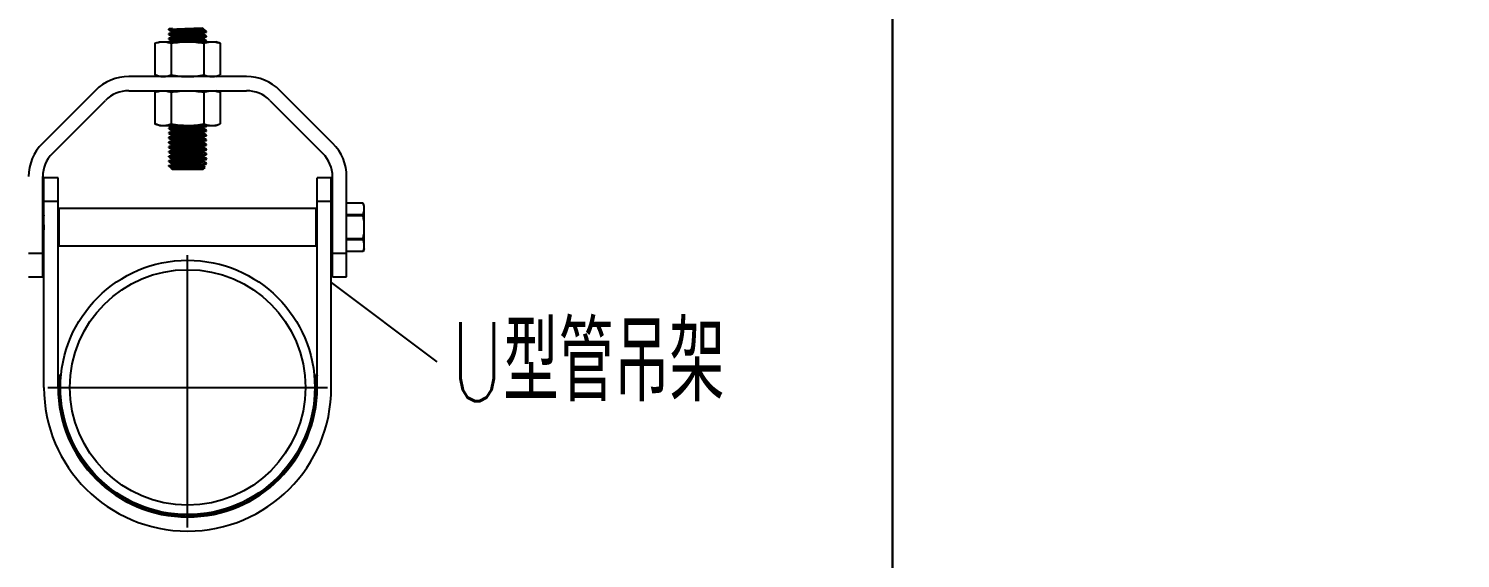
# Model space of a CAD drawing. Extents: x 27938 to 1507990, y 110129 to 923079.
# Drawn here: x 454605 to 461842, y 376141 to 378819 of the extents above; entities that cross this region are included whole.
import ezdxf

# ---------------------------------------------------------------- set-up
doc = ezdxf.new("R2010")
doc.units = 0
doc.header["$LTSCALE"] = 1000
doc.header["$MEASUREMENT"] = 0
doc.linetypes.add('CENTER', pattern=[50.8, 31.75, -6.35, 6.35, -6.35])
doc.layers.add('W_DIM', color=4, linetype='Continuous')
doc.styles.get("Standard").update_dxf_attribs({"font": 'gbenor.shx', "bigfont": 'gbcbig.shx'})
doc.styles.add('wwp100', font='txt.shx', dxfattribs={"width": 0.7, "height": 400, "bigfont": 'hztxt.shx'})
doc.dimstyles.get("Standard").update_dxf_attribs({"dimtxt": 0.18, "dimasz": 0.18, "dimexe": 0.18, "dimexo": 0.0625, "dimgap": 0.09, "dimtad": 0, "dimtih": 1, "dimtoh": 1, "dimdec": 4, "dimzin": 0, "dimdsep": 46, "dimtxsty": 'Standard', "dimcen": 0.09, "dimadec": 0, "dimazin": 0, "dimtfac": 1, "dimtdec": 4, "dimtofl": 0, "dimtmove": 0, "dimatfit": 3, "dimfxl": 1, "dimtolj": 1, "dimtzin": 0, "dimarcsym": 0})

msp = doc.modelspace()

# ---------------------------------------------------------------- hatches: boundary and pattern name
h = msp.add_hatch()
h.set_pattern_fill('ANSI37', color=256, scale=2.904, style=0)
h.set_pattern_definition([(45, (595008.262, 642325.264), (-6.51966594, 6.51966594), []), (135, (595008.262, 642325.264), (-6.51966594, -6.51966594), [])])
h.paths.add_polyline_path([(456063.5, 377064.7), (456048.8, 377064.7, -0.023186), (456051.6, 377005.2, -1), (454765.7, 377005.2, -0.023186), (454768.4, 377064.7), (454753.8, 377064.7), (454753.8, 377005.2, 1), (456063.5, 377005.2)])

# ---------------------------------------------------------------- linework, layer by layer
at = {"linetype": 'Continuous'}
for p, q in [((455313.6, 378817.1), (455313.4, 378816.8)), ((455313.4, 378813.8), (455313.4, 378816.8)), ((455313.4, 378813.8), (455313.4, 378816.8)), ((455313.6, 378793.2), (455313.4, 378793)), ((455313.4, 378790), (455313.4, 378793)), ((455313.4, 378790), (455313.4, 378793)), ((455313.6, 378813.6), (455326.5, 378806.1)), ((455326.2, 378806.4), (455326.2, 378800.4)), ((455326.9, 378800.9), (455326.5, 378800.7)), ((455503.6, 378805.1), (455490.7, 378812.6)), ((455491, 378812.3), (455491, 378818.3)), ((455491, 378788.5), (455491, 378794.5)), ((455503.6, 378801.7), (455503.9, 378801.9)), ((455503.9, 378801.9), (455503.9, 378804.9)), ((455503.9, 378801.9), (455503.9, 378804.9)), ((455243.6, 378745), (455265.7, 378753)), ((455243.6, 378745), (455243.6, 378584.9)), ((455265.7, 378753), (455551.5, 378753)), ((455313.6, 378769.4), (455313.4, 378769.2)), ((455313.4, 378766.2), (455313.4, 378769.2)), ((455313.4, 378766.2), (455313.4, 378769.2)), ((455313.6, 378789.7), (455326.5, 378782.3)), ((455313.6, 378765.9), (455326.5, 378758.5)), ((455326.1, 378745), (455326.1, 378584.9)), ((455326.2, 378782.6), (455326.2, 378776.6)), ((455326.2, 378758.8), (455326.2, 378752.8)), ((455503.6, 378781.3), (455490.7, 378788.8)), ((455503.6, 378757.5), (455490.7, 378765)), ((455491, 378764.7), (455491, 378770.7)), ((455491.1, 378745), (455491.1, 378584.9)), ((455503.6, 378777.8), (455503.9, 378778.1)), ((455503.6, 378754), (455503.9, 378754.3)), ((455503.9, 378778.1), (455503.9, 378781.1)), ((455503.9, 378778.1), (455503.9, 378781.1)), ((455503.9, 378754.3), (455503.9, 378757.3)), ((455503.9, 378754.3), (455503.9, 378757.3)), ((455573.6, 378745), (455551.5, 378753)), ((455573.6, 378745), (455573.6, 378584.9)), ((455706.3, 378576.8), (455110.9, 378576.8)), ((455265.7, 378576.8), (455243.6, 378584.9)), ((455551.5, 378576.8), (455573.6, 378584.9)), ((454942.6, 378507.1), (454674.7, 378239.2)), ((455110.9, 378505.4), (455706.3, 378505.4)), ((455243.6, 378497.3), (455265.7, 378505.4)), ((455573.6, 378497.3), (455551.5, 378505.4)), ((456142.5, 378239.2), (455874.6, 378507.1)), ((454725.2, 378188.7), (454993.1, 378456.6)), ((455243.6, 378497.3), (455243.6, 378337.2)), ((455326.1, 378497.3), (455326.1, 378337.2)), ((455491.1, 378497.3), (455491.1, 378337.2)), ((455573.6, 378497.3), (455573.6, 378337.2)), ((455824.1, 378456.6), (456092, 378188.7)), ((455265.7, 378329.2), (455243.6, 378337.2)), ((455265.7, 378329.2), (455551.5, 378329.2)), ((455313.6, 378317), (455313.4, 378316.7)), ((455313.4, 378313.8), (455313.4, 378316.7)), ((455313.4, 378313.8), (455313.4, 378316.7)), ((455313.6, 378293.2), (455313.4, 378292.9)), ((455313.4, 378289.9), (455313.4, 378292.9)), ((455313.4, 378289.9), (455313.4, 378292.9)), ((455313.6, 378313.5), (455326.5, 378306)), ((455313.6, 378289.7), (455326.5, 378282.2)), ((455326.2, 378330.1), (455326.2, 378324.2)), ((455326.2, 378306.3), (455326.2, 378300.4)), ((455489.5, 378287.7), (455488.9, 378287.6)), ((455503.6, 378305.1), (455490.7, 378312.6)), ((455503.6, 378281.3), (455490.7, 378288.8)), ((455491, 378312.3), (455491, 378318.2)), ((455491, 378288.4), (455491, 378294.4)), ((455503.6, 378325.4), (455503.9, 378325.7)), ((455503.6, 378301.6), (455503.9, 378301.8)), ((455503.9, 378325.7), (455503.9, 378328.6)), ((455503.9, 378325.7), (455503.9, 378328.6)), ((455503.9, 378301.8), (455503.9, 378304.8)), ((455503.9, 378301.8), (455503.9, 378304.8)), ((455551.5, 378329.2), (455573.6, 378337.2)), ((455313.6, 378269.4), (455313.4, 378269.1)), ((455313.4, 378266.1), (455313.4, 378269.1)), ((455313.4, 378266.1), (455313.4, 378269.1)), ((455313.6, 378245.5), (455313.4, 378245.3)), ((455313.4, 378242.3), (455313.4, 378245.3)), ((455313.4, 378242.3), (455313.4, 378245.3)), ((455313.6, 378221.7), (455313.4, 378221.5)), ((455313.4, 378218.5), (455313.4, 378221.5)), ((455313.4, 378218.5), (455313.4, 378221.5)), ((455313.6, 378265.9), (455326.5, 378258.4)), ((455313.6, 378242.1), (455326.5, 378234.6)), ((455313.6, 378218.2), (455326.5, 378210.8)), ((455326.2, 378282.5), (455326.2, 378276.5)), ((455326.2, 378258.7), (455326.2, 378252.7)), ((455326.2, 378234.9), (455326.2, 378228.9)), ((455326.2, 378211.1), (455326.2, 378205.1)), ((455489.8, 378264), (455489, 378263.8)), ((455503.6, 378257.5), (455490.7, 378264.9)), ((455503.6, 378233.6), (455490.7, 378241.1)), ((455503.6, 378209.8), (455490.7, 378217.3)), ((455491, 378264.6), (455491, 378270.6)), ((455491, 378240.8), (455491, 378246.8)), ((455491, 378217), (455491, 378223)), ((455503.6, 378277.8), (455503.9, 378278)), ((455503.6, 378254), (455503.9, 378254.2)), ((455503.6, 378230.1), (455503.9, 378230.4)), ((455503.9, 378278), (455503.9, 378281)), ((455503.9, 378278), (455503.9, 378281)), ((455503.9, 378254.2), (455503.9, 378257.2)), ((455503.9, 378254.2), (455503.9, 378257.2)), ((455503.9, 378230.4), (455503.9, 378233.4)), ((455503.9, 378230.4), (455503.9, 378233.4)), ((455313.6, 378197.9), (455313.4, 378197.7)), ((455313.4, 378194.7), (455313.4, 378197.7)), ((455313.4, 378194.7), (455313.4, 378197.7)), ((455313.6, 378174.1), (455313.4, 378173.8)), ((455313.4, 378170.9), (455313.4, 378173.8)), ((455313.4, 378170.9), (455313.4, 378173.8)), ((455313.6, 378150.3), (455313.4, 378150)), ((455313.4, 378147.1), (455313.4, 378150)), ((455313.4, 378147.1), (455313.4, 378150)), ((455313.6, 378194.4), (455326.5, 378186.9)), ((455313.6, 378170.6), (455326.5, 378163.1)), ((455313.6, 378146.8), (455326.5, 378139.3)), ((455326.2, 378187.2), (455326.2, 378181.3)), ((455326.2, 378163.4), (455326.2, 378157.5)), ((455326.2, 378139.6), (455326.2, 378133.7)), ((455503.6, 378186), (455490.7, 378193.5)), ((455503.6, 378162.2), (455490.7, 378169.7)), ((455503.6, 378138.4), (455490.7, 378145.9)), ((455491, 378193.2), (455491, 378199.2)), ((455491, 378169.4), (455491, 378175.3)), ((455491, 378145.6), (455491, 378151.5)), ((455503.6, 378206.3), (455503.9, 378206.6)), ((455503.6, 378182.5), (455503.9, 378182.8)), ((455503.6, 378158.7), (455503.9, 378159)), ((455503.9, 378206.6), (455503.9, 378209.6)), ((455503.9, 378206.6), (455503.9, 378209.6)), ((455503.9, 378182.8), (455503.9, 378185.8)), ((455503.9, 378182.8), (455503.9, 378185.8)), ((455503.9, 378159), (455503.9, 378161.9)), ((455503.9, 378159), (455503.9, 378161.9)), ((454676.4, 377564.8), (454676.4, 378070.8)), ((455313.4, 378126.3), (455313.6, 378126.5)), ((455313.4, 378126.2), (455313.4, 378126.3)), ((455313.4, 378124.1), (455313.4, 378126.2)), ((455313.4, 378124.1), (455316, 378124.1)), ((455315.5, 378122), (455316.3, 378121.4)), ((455316.3, 378121.4), (455326.5, 378115.5)), ((455326.2, 378115.8), (455326.2, 378111.3)), ((455331.8, 378111.3), (455326.2, 378111.3)), ((455331.2, 378106.3), (455326.2, 378111.3)), ((455486, 378106.3), (455331.2, 378106.3)), ((455486, 378106.3), (455497.6, 378117.9)), ((455490.7, 378127.4), (455491.8, 378128)), ((455497.6, 378118.1), (455490.7, 378122.1)), ((455491, 378121.8), (455491, 378127.7)), ((455503.6, 378134.9), (455503.9, 378135.2)), ((455503.7, 378137.9), (455503.8, 378138)), ((455503.9, 378135.2), (455503.9, 378138.1)), ((455503.9, 378135.2), (455503.9, 378138.1)), ((456140.8, 377564.8), (456140.8, 378070.8)), ((456212.3, 377564.8), (456212.3, 378070.8)), ((454753.8, 378064.8), (454682.3, 378064.8)), ((454682.3, 377005.2), (454682.3, 378064.8)), ((454753.8, 377005.2), (454753.8, 378064.8)), ((456134.9, 378064.8), (456063.5, 378064.8)), ((456063.5, 377005.2), (456063.5, 378064.8)), ((456134.9, 377005.2), (456134.9, 378064.8)), ((454753.8, 377945.8), (454682.3, 377945.8)), ((456134.9, 377945.8), (456063.5, 377945.8)), ((456295.9, 377937.6), (456212.3, 377937.6)), ((456296.2, 377936.8), (456212.3, 377936.8)), ((456295.9, 377937.6), (456296.2, 377936.8)), ((456301.6, 377922), (456296.2, 377936.8)), ((456301.6, 377707.7), (456301.6, 377922)), ((454676.7, 377874.7), (454676.4, 377875.2)), ((454681.5, 377874.9), (454676.4, 377874.9)), ((454682.3, 377876.6), (454681.4, 377874.9)), ((454753.8, 377886.3), (454759.7, 377886.3)), ((454753.8, 377886.3), (454759.7, 377886.3)), ((456057.5, 377909.5), (454759.7, 377909.5)), ((454759.7, 377720.2), (454759.7, 377909.5)), ((456057.5, 377720.2), (456057.5, 377909.5)), ((456057.5, 377886.3), (456063.5, 377886.3)), ((456057.5, 377886.3), (456063.5, 377886.3)), ((456134.9, 377886.3), (456140.8, 377886.3)), ((456134.9, 377886.3), (456140.8, 377886.3)), ((456296.2, 377878.4), (456212.3, 377878.4)), ((456296.2, 377873.2), (456212.3, 377873.2)), ((454676.4, 377745.4), (454677.4, 377743.6)), ((454677.4, 377743.6), (454677.7, 377743.4)), ((454677.7, 377743.4), (454680.3, 377743.4)), ((454677.7, 377743.4), (454680.3, 377743.4)), ((454680.5, 377743.6), (454680.3, 377743.4)), ((454680.5, 377743.6), (454682.3, 377746.7)), ((454753.8, 377748.5), (454754.6, 377748.5)), ((454754.3, 377748.7), (454754.5, 377748.5)), ((454754.5, 377748.5), (454757.4, 377743.4)), ((454757.4, 377743.4), (454759.7, 377743.4)), ((454757.4, 377743.4), (454759.7, 377743.4)), ((454757.4, 377743.4), (454757.4, 377743.4)), ((456057.5, 377720.2), (454759.7, 377720.2)), ((456057.5, 377743.4), (456063.5, 377743.4)), ((456057.5, 377743.4), (456063.5, 377743.4)), ((456134.9, 377743.4), (456140.8, 377743.4)), ((456134.9, 377743.4), (456140.8, 377743.4)), ((456296.2, 377756.4), (456212.3, 377756.4)), ((456296.2, 377751.2), (456212.3, 377751.2)), ((456301.6, 377707.7), (456296.2, 377692.8)), ((454604.9, 377683.8), (454676.4, 377683.8)), ((456140.8, 377683.8), (456212.3, 377683.8)), ((456296.2, 377692.8), (456212.3, 377692.8)), ((456295.9, 377692), (456212.3, 377692)), ((456296.2, 377692.8), (456295.9, 377692)), ((454604.9, 377564.8), (454676.4, 377564.8)), ((456140.8, 377564.8), (456212.3, 377564.8)), ((454769.9, 377064.7), (454753.8, 377064.7)), ((456063.5, 377064.7), (456047.3, 377064.7))]:
    msp.add_line(p, q, dxfattribs=at)
at = {"color": 0, "linetype": 'CENTER'}
for p, q in [((455408.6, 376297.9), (455408.6, 377674.6)), ((454701.4, 377005.2), (456115.8, 377005.2))]:
    msp.add_line(p, q, dxfattribs=at)
for points in [[(446294.6, 387132.7), (458971.8, 387132.7), (458971.8, 372277.4), (446294.6, 372277.4)], [(458971.8, 387132.7), (474110.2, 387132.7), (474110.2, 372277.4), (458971.8, 372277.4)]]:
    msp.add_lwpolyline(points, close=True)
at = {"linetype": 'Continuous'}
for radius in [642.9, 595.3]:
    msp.add_circle((455408.6, 377005.2), radius, dxfattribs=at)
for centre, radius, start, end in [((455358.6, 378408.2), 408.9, 93.83688, 94.80356), ((455358.7, 378383.3), 410, 93.82958, 94.80337), ((455457.6, 379222.7), 421.1, 273.75336, 274.80576), ((455358.8, 378359.3), 410.2, 93.82814, 94.80335), ((455458, 379193.8), 416, 273.7864, 274.80614), ((455458.3, 379166), 412, 273.81333, 274.80572), ((455489, 378831.8), 79.4, 277.02342, 277.41254), ((455110.9, 378338.7), 238.1, 90, 135), ((455706.3, 378338.7), 238.1, 45, 90), ((455110.9, 378338.7), 166.7, 90, 135), ((455706.3, 378338.7), 166.7, 45, 90), ((455359, 377903.2), 413.8, 93.80101, 94.80601), ((455359.4, 377874.8), 418.5, 93.77053, 94.80591), ((455458.5, 378711.6), 410.1, 273.82866, 274.80325), ((455458.5, 378735.3), 409.9, 273.82997, 274.80328), ((455484.9, 378330.7), 19.7, 281.46377, 282.55505), ((454843.1, 378070.8), 238.1, 135, 180), ((455358.5, 377862.1), 407.3, 93.84801, 94.80303), ((455358.6, 377837.1), 408.5, 93.83834, 94.80446), ((455358.8, 377811.4), 410.4, 93.82428, 94.80544), ((455458.5, 378687.4), 409.6, 273.83183, 274.80331), ((455458.6, 378639.1), 409, 273.83612, 274.8034), ((455458.7, 378660.8), 406.9, 273.85014, 274.80319), ((455974.2, 378070.8), 238.1, 0, 45), ((454843.1, 378070.8), 166.7, 135, 180), ((455359, 377784.3), 413.7, 93.80188, 94.806), ((455358.5, 377743.1), 407.3, 93.84807, 94.80301), ((455458.5, 378592.6), 410.1, 273.82863, 274.80325), ((455458.5, 378616.2), 409.9, 273.83009, 274.80328), ((455974.2, 378070.8), 166.7, 0, 45), ((455348.8, 377841.8), 287.3, 94.50291, 95.12863), ((455354.9, 377764.1), 362.3, 94.42883, 94.54787), ((455474.5, 378206.2), 86.5, 277.0601, 277.74608), ((455479.8, 378275), 158.4, 274.1459, 274.58901), ((455408.6, 377005.2), 726.3, 180, 0), ((455408.6, 377005.2), 654.9, 180, 0)]:
    msp.add_arc(centre, radius, start, end, dxfattribs=at)
for points, knots in [([(455313.4, 378813.8), (455313.4, 378814.3), (455315.6, 378814.5), (455316.8, 378814.8), (455317.9, 378815)], [0, 0, 0, 0, 0.271561, 1, 1, 1, 1]), ([(455313.4, 378790), (455313.4, 378790.4), (455315.6, 378790.7), (455316.8, 378791), (455318, 378791.2)], [0, 0, 0, 0, 0.271501, 1, 1, 1, 1]), ([(455332.2, 378819.2), (455327.9, 378818.9), (455321.9, 378818.1), (455315.3, 378818), (455313.6, 378817.1)], [0, 0, 0, 0, 0.691189, 1, 1, 1, 1]), ([(455331.3, 378795.3), (455327.2, 378795.1), (455321.4, 378794.3), (455315.2, 378794.2), (455313.6, 378793.2)], [0, 0, 0, 0, 0.69026, 1, 1, 1, 1]), ([(455328.5, 378807.3), (455328, 378807.2), (455327.3, 378807), (455326.2, 378806.6), (455326.2, 378806.4)], [0, 0, 0, 0, 0.709245, 1, 1, 1, 1]), ([(455333.5, 378802), (455332.8, 378801.9), (455330.5, 378801.7), (455328.3, 378801.4), (455326.9, 378800.9)], [0, 0, 0, 0, 0.345692, 1, 1, 1, 1]), ([(455487.7, 378817.2), (455477.7, 378815.6), (455450.6, 378814.5), (455407, 378812.3), (455364.1, 378809.9), (455337.8, 378809.1), (455328.5, 378807.3)], [0, 0, 0, 0, 0.191149, 0.508776, 0.821496, 1, 1, 1, 1]), ([(455331.3, 378816.2), (455342.5, 378816.9), (455393.8, 378819.4), (455445.1, 378820.6), (455485.2, 378823.3)], [0, 0, 0, 0, 0.218367, 1, 1, 1, 1]), ([(455485.2, 378802.5), (455473.8, 378801.7), (455422.5, 378799.3), (455371.2, 378798.1), (455331.3, 378795.3)], [0, 0, 0, 0, 0.220951, 1, 1, 1, 1]), ([(455331.4, 378792.4), (455342.6, 378793.1), (455394, 378795.6), (455445.4, 378796.8), (455485.5, 378799.5)], [0, 0, 0, 0, 0.21883, 1, 1, 1, 1]), ([(455487.7, 378811.3), (455478.7, 378809.8), (455454.2, 378808.7), (455413.8, 378806.5), (455371.5, 378804.6), (455344.5, 378803.3), (455333.5, 378802)], [0, 0, 0, 0, 0.177542, 0.475313, 0.786662, 1, 1, 1, 1]), ([(455488.2, 378793.5), (455479.4, 378791.9), (455455.3, 378791), (455415.2, 378788.7), (455372.7, 378786.8), (455345.4, 378785.4), (455334.2, 378784.2)], [0, 0, 0, 0, 0.172452, 0.468288, 0.781567, 1, 1, 1, 1]), ([(455485.5, 378799.5), (455489.7, 378799.8), (455495.6, 378800.6), (455502, 378800.7), (455503.6, 378801.7)], [0, 0, 0, 0, 0.690732, 1, 1, 1, 1]), ([(455490.7, 378818), (455490.4, 378817.8), (455489.4, 378817.5), (455488.4, 378817.3), (455487.7, 378817.2)], [0, 0, 0, 0, 0.370671, 1, 1, 1, 1]), ([(455491, 378812.3), (455491, 378812), (455489.4, 378811.6), (455488.5, 378811.4), (455487.7, 378811.3)], [0, 0, 0, 0, 0.281956, 1, 1, 1, 1]), ([(455490.7, 378794.2), (455490.4, 378794), (455489.6, 378793.8), (455488.7, 378793.6), (455488.2, 378793.5)], [0, 0, 0, 0, 0.377326, 1, 1, 1, 1]), ([(455503.9, 378804.9), (455503.9, 378804.4), (455501.5, 378804.2), (455500.4, 378803.8), (455499.2, 378803.7)], [0, 0, 0, 0, 0.27119, 1, 1, 1, 1]), ([(455243.6, 378745), (455250.3, 378747.4), (455263.8, 378751.5), (455277.9, 378753), (455284.9, 378753)], [0, 0, 0, 0, 0.506411, 1, 1, 1, 1]), ([(455284.9, 378753), (455291.8, 378753), (455305.9, 378751.5), (455319.4, 378747.4), (455326.1, 378745)], [0, 0, 0, 0, 0.493589, 1, 1, 1, 1]), ([(455313.4, 378766.2), (455313.4, 378766.6), (455315.6, 378766.9), (455316.8, 378767.2), (455318, 378767.4)], [0, 0, 0, 0, 0.27149, 1, 1, 1, 1]), ([(455331.4, 378771.5), (455327.2, 378771.3), (455321.5, 378770.5), (455315.2, 378770.4), (455313.6, 378769.4)], [0, 0, 0, 0, 0.690327, 1, 1, 1, 1]), ([(455326.1, 378745), (455339.7, 378747.5), (455367.1, 378751.5), (455394.8, 378753), (455408.6, 378753)], [0, 0, 0, 0, 0.500036, 1, 1, 1, 1]), ([(455334.2, 378784.2), (455332.2, 378784), (455330.3, 378783.4), (455326.2, 378783.3), (455326.2, 378782.6)], [0, 0, 0, 0, 0.733301, 1, 1, 1, 1]), ([(455335, 378760.5), (455332.8, 378760.3), (455330.7, 378759.6), (455326.2, 378759.5), (455326.2, 378758.8)], [0, 0, 0, 0, 0.734146, 1, 1, 1, 1]), ([(455334.2, 378778.3), (455333.3, 378778.2), (455330.7, 378777.8), (455327.9, 378777.7), (455326.5, 378776.9)], [0, 0, 0, 0, 0.372857, 1, 1, 1, 1]), ([(455335, 378754.6), (455333.9, 378754.4), (455331.1, 378754), (455328.1, 378754), (455326.5, 378753.1)], [0, 0, 0, 0, 0.374818, 1, 1, 1, 1]), ([(455485.5, 378778.7), (455474.2, 378777.9), (455422.8, 378775.5), (455371.4, 378774.3), (455331.4, 378771.5)], [0, 0, 0, 0, 0.220171, 1, 1, 1, 1]), ([(455331.4, 378768.6), (455342.6, 378769.3), (455394.1, 378771.8), (455445.6, 378773), (455485.7, 378775.7)], [0, 0, 0, 0, 0.219107, 1, 1, 1, 1]), ([(455488.2, 378787.5), (455479.4, 378786), (455455.3, 378785), (455415.2, 378782.8), (455372.7, 378780.9), (455345.4, 378779.5), (455334.2, 378778.3)], [0, 0, 0, 0, 0.172452, 0.468288, 0.781567, 1, 1, 1, 1]), ([(455488.6, 378769.7), (455480.1, 378768.1), (455456.4, 378767.3), (455416.7, 378765), (455374, 378763.1), (455346.4, 378761.7), (455335, 378760.5)], [0, 0, 0, 0, 0.167345, 0.461239, 0.776453, 1, 1, 1, 1]), ([(455488.6, 378763.8), (455480.1, 378762.2), (455456.4, 378761.3), (455416.7, 378759), (455374, 378757.1), (455346.4, 378755.7), (455335, 378754.6)], [0, 0, 0, 0, 0.167345, 0.461239, 0.776453, 1, 1, 1, 1]), ([(455408.6, 378753), (455422.4, 378753), (455450.1, 378751.5), (455477.5, 378747.5), (455491.1, 378745)], [0, 0, 0, 0, 0.499964, 1, 1, 1, 1]), ([(455485.7, 378754.9), (455483.3, 378754.7), (455471.5, 378754), (455459.8, 378753.4), (455450.6, 378753)], [0, 0, 0, 0, 0.209715, 1, 1, 1, 1]), ([(455485.7, 378775.7), (455489.9, 378776), (455495.7, 378776.8), (455502, 378776.9), (455503.6, 378777.8)], [0, 0, 0, 0, 0.69048, 1, 1, 1, 1]), ([(455491, 378788.5), (455491, 378788.2), (455489.7, 378787.8), (455488.9, 378787.7), (455488.2, 378787.5)], [0, 0, 0, 0, 0.285684, 1, 1, 1, 1]), ([(455490.7, 378770.4), (455490.5, 378770.2), (455489.7, 378770), (455489, 378769.8), (455488.6, 378769.7)], [0, 0, 0, 0, 0.384795, 1, 1, 1, 1]), ([(455491, 378764.7), (455491, 378764.5), (455489.9, 378764.1), (455489.2, 378763.9), (455488.6, 378763.8)], [0, 0, 0, 0, 0.290187, 1, 1, 1, 1]), ([(455491.1, 378745), (455497.8, 378747.4), (455511.3, 378751.5), (455525.4, 378753), (455532.3, 378753)], [0, 0, 0, 0, 0.506411, 1, 1, 1, 1]), ([(455503.9, 378781.1), (455503.9, 378780.6), (455501.6, 378780.4), (455500.4, 378780), (455499.2, 378779.9)], [0, 0, 0, 0, 0.271408, 1, 1, 1, 1]), ([(455503.9, 378757.3), (455503.9, 378756.8), (455501.6, 378756.5), (455500.4, 378756.2), (455499.3, 378756.1)], [0, 0, 0, 0, 0.271552, 1, 1, 1, 1]), ([(455499.3, 378753.1), (455499.8, 378753.2), (455501.3, 378753.4), (455502.8, 378753.6), (455503.6, 378754)], [0, 0, 0, 0, 0.362796, 1, 1, 1, 1]), ([(455532.3, 378753), (455539.3, 378753), (455553.4, 378751.5), (455566.9, 378747.4), (455573.6, 378745)], [0, 0, 0, 0, 0.493589, 1, 1, 1, 1]), ([(455243.6, 378584.9), (455250.3, 378582.4), (455263.8, 378578.4), (455277.9, 378576.8), (455284.9, 378576.8)], [0, 0, 0, 0, 0.506411, 1, 1, 1, 1]), ([(455284.9, 378576.8), (455291.8, 378576.8), (455305.9, 378578.4), (455319.4, 378582.4), (455326.1, 378584.9)], [0, 0, 0, 0, 0.493589, 1, 1, 1, 1]), ([(455326.1, 378584.9), (455339.7, 378582.4), (455367.1, 378578.3), (455394.8, 378576.8), (455408.6, 378576.8)], [0, 0, 0, 0, 0.500036, 1, 1, 1, 1]), ([(455408.6, 378576.8), (455422.4, 378576.8), (455450.1, 378578.3), (455477.5, 378582.4), (455491.1, 378584.9)], [0, 0, 0, 0, 0.499964, 1, 1, 1, 1]), ([(455491.1, 378584.9), (455497.8, 378582.4), (455511.3, 378578.4), (455525.4, 378576.8), (455532.3, 378576.8)], [0, 0, 0, 0, 0.506411, 1, 1, 1, 1]), ([(455532.3, 378576.8), (455539.3, 378576.8), (455553.4, 378578.4), (455566.9, 378582.4), (455573.6, 378584.9)], [0, 0, 0, 0, 0.493589, 1, 1, 1, 1]), ([(455243.6, 378497.3), (455250.3, 378499.8), (455263.8, 378503.8), (455277.9, 378505.4), (455284.9, 378505.4)], [0, 0, 0, 0, 0.506411, 1, 1, 1, 1]), ([(455284.9, 378505.4), (455291.8, 378505.4), (455305.9, 378503.8), (455319.4, 378499.8), (455326.1, 378497.3)], [0, 0, 0, 0, 0.493589, 1, 1, 1, 1]), ([(455326.1, 378497.3), (455339.7, 378499.8), (455367.1, 378503.9), (455394.8, 378505.4), (455408.6, 378505.4)], [0, 0, 0, 0, 0.500036, 1, 1, 1, 1]), ([(455408.6, 378505.4), (455422.4, 378505.4), (455450.1, 378503.9), (455477.5, 378499.8), (455491.1, 378497.3)], [0, 0, 0, 0, 0.499964, 1, 1, 1, 1]), ([(455491.1, 378497.3), (455497.8, 378499.8), (455511.3, 378503.8), (455525.4, 378505.4), (455532.3, 378505.4)], [0, 0, 0, 0, 0.506411, 1, 1, 1, 1]), ([(455532.3, 378505.4), (455539.3, 378505.4), (455553.4, 378503.8), (455566.9, 378499.8), (455573.6, 378497.3)], [0, 0, 0, 0, 0.493589, 1, 1, 1, 1]), ([(455243.6, 378337.2), (455250.3, 378334.8), (455263.8, 378330.7), (455277.9, 378329.2), (455284.9, 378329.2)], [0, 0, 0, 0, 0.506411, 1, 1, 1, 1]), ([(455284.9, 378329.2), (455291.8, 378329.2), (455305.9, 378330.7), (455319.4, 378334.8), (455326.1, 378337.2)], [0, 0, 0, 0, 0.493589, 1, 1, 1, 1]), ([(455313.4, 378313.8), (455313.4, 378314.2), (455315.6, 378314.5), (455316.8, 378314.8), (455317.9, 378314.9)], [0, 0, 0, 0, 0.271489, 1, 1, 1, 1]), ([(455313.4, 378289.9), (455313.4, 378290.4), (455315.7, 378290.7), (455316.8, 378291), (455318, 378291.1)], [0, 0, 0, 0, 0.271295, 1, 1, 1, 1]), ([(455331.4, 378319.1), (455327.3, 378318.8), (455321.5, 378318), (455315.2, 378317.9), (455313.6, 378317)], [0, 0, 0, 0, 0.690397, 1, 1, 1, 1]), ([(455331.6, 378295.3), (455327.4, 378295), (455321.6, 378294.2), (455315.2, 378294.1), (455313.6, 378293.2)], [0, 0, 0, 0, 0.690611, 1, 1, 1, 1]), ([(455326.1, 378337.2), (455339.7, 378334.7), (455367.1, 378330.7), (455394.8, 378329.2), (455408.6, 378329.2)], [0, 0, 0, 0, 0.500036, 1, 1, 1, 1]), ([(455328.2, 378307.1), (455327.7, 378307), (455327.1, 378306.9), (455326.2, 378306.5), (455326.2, 378306.3)], [0, 0, 0, 0, 0.704879, 1, 1, 1, 1]), ([(455328.3, 378283.3), (455327.7, 378283.2), (455327.1, 378283.1), (455326.2, 378282.7), (455326.2, 378282.5)], [0, 0, 0, 0, 0.705077, 1, 1, 1, 1]), ([(455335.5, 378326), (455334.3, 378325.9), (455331.4, 378325.4), (455328.1, 378325.4), (455326.5, 378324.5)], [0, 0, 0, 0, 0.376069, 1, 1, 1, 1]), ([(455327.2, 378300.9), (455327, 378300.9), (455326.8, 378300.8), (455326.6, 378300.7), (455326.5, 378300.7)], [0, 0, 0, 0, 0.566217, 1, 1, 1, 1]), ([(455488.8, 378311.4), (455478.9, 378309.4), (455450.9, 378308.7), (455413.9, 378306.5), (455378.9, 378304.9), (455355.8, 378303.8), (455339, 378302.4), (455330.1, 378301.8), (455327.2, 378300.9)], [0, 0, 0, 0, 0.187457, 0.515971, 0.686936, 0.835422, 0.943971, 1, 1, 1, 1]), ([(455488.9, 378287.6), (455479.1, 378285.6), (455451.4, 378285), (455406.8, 378282.2), (455365.9, 378280.7), (455339.7, 378278.7), (455330.5, 378278), (455327.4, 378277.2)], [0, 0, 0, 0, 0.184913, 0.510935, 0.830756, 0.941119, 1, 1, 1, 1]), ([(455489.2, 378317.4), (455479.9, 378315.4), (455443.7, 378314.6), (455396.5, 378311.9), (455352.4, 378309.3), (455334.4, 378308.4), (455328.2, 378307.1)], [0, 0, 0, 0, 0.177393, 0.66769, 0.881926, 1, 1, 1, 1]), ([(455489.5, 378293.7), (455480.5, 378291.5), (455453.6, 378291.2), (455409.8, 378288.4), (455365.4, 378286), (455337.9, 378285.4), (455328.3, 378283.3)], [0, 0, 0, 0, 0.173043, 0.493074, 0.817013, 1, 1, 1, 1]), ([(455485.9, 378326.3), (455474.6, 378325.5), (455423.1, 378323), (455371.6, 378321.8), (455331.4, 378319.1)], [0, 0, 0, 0, 0.219163, 1, 1, 1, 1]), ([(455331.6, 378316.1), (455342.9, 378316.9), (455394.3, 378319.4), (455445.8, 378320.6), (455485.8, 378323.3)], [0, 0, 0, 0, 0.219847, 1, 1, 1, 1]), ([(455485.8, 378302.5), (455474.6, 378301.7), (455423.2, 378299.2), (455371.7, 378298), (455331.6, 378295.3)], [0, 0, 0, 0, 0.218984, 1, 1, 1, 1]), ([(455331.9, 378292.3), (455343.2, 378293.1), (455394.5, 378295.6), (455445.9, 378296.8), (455485.9, 378299.5)], [0, 0, 0, 0, 0.220532, 1, 1, 1, 1]), ([(455388.2, 378329.2), (455382.8, 378328.9), (455365.2, 378328), (455347.6, 378327.2), (455335.5, 378326)], [0, 0, 0, 0, 0.307606, 1, 1, 1, 1]), ([(455408.6, 378329.2), (455422.4, 378329.2), (455450.1, 378330.7), (455477.5, 378334.7), (455491.1, 378337.2)], [0, 0, 0, 0, 0.499964, 1, 1, 1, 1]), ([(455485.8, 378323.3), (455490, 378323.6), (455495.7, 378324.4), (455502, 378324.5), (455503.6, 378325.4)], [0, 0, 0, 0, 0.69032, 1, 1, 1, 1]), ([(455485.9, 378299.5), (455490, 378299.8), (455495.7, 378300.6), (455502, 378300.7), (455503.6, 378301.6)], [0, 0, 0, 0, 0.690291, 1, 1, 1, 1]), ([(455490.7, 378317.9), (455490.5, 378317.8), (455490, 378317.6), (455489.5, 378317.5), (455489.2, 378317.4)], [0, 0, 0, 0, 0.399724, 1, 1, 1, 1]), ([(455491, 378312.3), (455491, 378312.1), (455490.2, 378311.7), (455489.6, 378311.6), (455489.2, 378311.5)], [0, 0, 0, 0, 0.300214, 1, 1, 1, 1]), ([(455490.7, 378294.1), (455490.6, 378294), (455490.2, 378293.9), (455489.8, 378293.8), (455489.5, 378293.7)], [0, 0, 0, 0, 0.410179, 1, 1, 1, 1]), ([(455491, 378288.4), (455491, 378288.3), (455490.4, 378287.9), (455489.9, 378287.8), (455489.5, 378287.7)], [0, 0, 0, 0, 0.308051, 1, 1, 1, 1]), ([(455491.1, 378337.2), (455497.8, 378334.8), (455511.3, 378330.7), (455525.4, 378329.2), (455532.3, 378329.2)], [0, 0, 0, 0, 0.506411, 1, 1, 1, 1]), ([(455503.9, 378328.6), (455503.9, 378328.2), (455501.6, 378327.9), (455500.4, 378327.6), (455499.3, 378327.5)], [0, 0, 0, 0, 0.271498, 1, 1, 1, 1]), ([(455503.9, 378304.8), (455503.9, 378304.4), (455501.6, 378304.1), (455500.4, 378303.8), (455499.3, 378303.6)], [0, 0, 0, 0, 0.271487, 1, 1, 1, 1]), ([(455532.3, 378329.2), (455539.3, 378329.2), (455553.4, 378330.7), (455566.9, 378334.8), (455573.6, 378337.2)], [0, 0, 0, 0, 0.493589, 1, 1, 1, 1]), ([(455313.4, 378266.1), (455313.4, 378266.6), (455315.6, 378266.8), (455316.8, 378267.2), (455317.9, 378267.3)], [0, 0, 0, 0, 0.271606, 1, 1, 1, 1]), ([(455313.4, 378242.3), (455313.4, 378242.7), (455315.6, 378243), (455316.8, 378243.3), (455317.9, 378243.5)], [0, 0, 0, 0, 0.271632, 1, 1, 1, 1]), ([(455313.4, 378218.5), (455313.4, 378218.9), (455315.6, 378219.2), (455316.8, 378219.5), (455317.9, 378219.7)], [0, 0, 0, 0, 0.271604, 1, 1, 1, 1]), ([(455331.9, 378271.5), (455327.7, 378271.2), (455321.7, 378270.4), (455315.2, 378270.3), (455313.6, 378269.4)], [0, 0, 0, 0, 0.690892, 1, 1, 1, 1]), ([(455331.2, 378247.6), (455327.1, 378247.4), (455321.4, 378246.6), (455315.2, 378246.5), (455313.6, 378245.5)], [0, 0, 0, 0, 0.690153, 1, 1, 1, 1]), ([(455331.3, 378223.8), (455327.2, 378223.6), (455321.4, 378222.8), (455315.2, 378222.7), (455313.6, 378221.7)], [0, 0, 0, 0, 0.690253, 1, 1, 1, 1]), ([(455328.3, 378259.5), (455327.8, 378259.4), (455327.2, 378259.3), (455326.2, 378258.9), (455326.2, 378258.7)], [0, 0, 0, 0, 0.70574, 1, 1, 1, 1]), ([(455328.4, 378235.7), (455327.8, 378235.6), (455327.2, 378235.5), (455326.2, 378235.1), (455326.2, 378234.9)], [0, 0, 0, 0, 0.706684, 1, 1, 1, 1]), ([(455328.5, 378211.9), (455327.9, 378211.8), (455327.3, 378211.7), (455326.2, 378211.3), (455326.2, 378211.1)], [0, 0, 0, 0, 0.707858, 1, 1, 1, 1]), ([(455327.4, 378277.2), (455327.3, 378277.1), (455326.9, 378277), (455326.6, 378276.9), (455326.5, 378276.8)], [0, 0, 0, 0, 0.579663, 1, 1, 1, 1]), ([(455327.7, 378253.5), (455327.5, 378253.4), (455327.1, 378253.3), (455326.7, 378253.1), (455326.5, 378253)], [0, 0, 0, 0, 0.591406, 1, 1, 1, 1]), ([(455328, 378229.7), (455327.7, 378229.6), (455327.2, 378229.5), (455326.7, 378229.3), (455326.5, 378229.2)], [0, 0, 0, 0, 0.601132, 1, 1, 1, 1]), ([(455489, 378263.8), (455479.3, 378261.8), (455451.9, 378261.1), (455407.5, 378258.7), (455363.7, 378256), (455336.8, 378255.7), (455327.7, 378253.5)], [0, 0, 0, 0, 0.182676, 0.506256, 0.826306, 1, 1, 1, 1]), ([(455481.8, 378215.2), (455470.1, 378214), (455441.8, 378212.6), (455398.5, 378210.8), (455359, 378208.2), (455335.7, 378207.7), (455327.8, 378205.8)], [0, 0, 0, 0, 0.229681, 0.549925, 0.842622, 1, 1, 1, 1]), ([(455481.1, 378238.9), (455469.3, 378237.8), (455441.2, 378236.4), (455398.2, 378234.6), (455359.2, 378232.1), (455336, 378231.5), (455328, 378229.7)], [0, 0, 0, 0, 0.231611, 0.549958, 0.840821, 1, 1, 1, 1]), ([(455489.8, 378270), (455486.8, 378269.1), (455477.6, 378268.5), (455451.4, 378266.4), (455410.6, 378265), (455365.9, 378262.2), (455338.1, 378261.6), (455328.3, 378259.5)], [0, 0, 0, 0, 0.058467, 0.168569, 0.488344, 0.81473, 1, 1, 1, 1]), ([(455481.1, 378244.9), (455469.4, 378243.8), (455441.6, 378242.3), (455398.9, 378240.5), (455359.8, 378238.2), (455336.5, 378237.4), (455328.4, 378235.7)], [0, 0, 0, 0, 0.229817, 0.546056, 0.837001, 1, 1, 1, 1]), ([(455481.8, 378221.2), (455470.3, 378220), (455442.6, 378218.6), (455399.9, 378216.7), (455360.4, 378214.4), (455336.8, 378213.6), (455328.5, 378211.9)], [0, 0, 0, 0, 0.226067, 0.541995, 0.83483, 1, 1, 1, 1]), ([(455331.2, 378268.5), (455342.5, 378269.3), (455394.1, 378271.7), (455445.8, 378272.9), (455486, 378275.7)], [0, 0, 0, 0, 0.219027, 1, 1, 1, 1]), ([(455486, 378254.8), (455474.8, 378254.1), (455423.1, 378251.6), (455371.5, 378250.4), (455331.2, 378247.6)], [0, 0, 0, 0, 0.218951, 1, 1, 1, 1]), ([(455331.3, 378244.7), (455342.6, 378245.4), (455394.1, 378247.9), (455445.7, 378249.1), (455485.9, 378251.9)], [0, 0, 0, 0, 0.219111, 1, 1, 1, 1]), ([(455485.9, 378231), (455474.6, 378230.2), (455423.1, 378227.8), (455371.5, 378226.6), (455331.3, 378223.8)], [0, 0, 0, 0, 0.219164, 1, 1, 1, 1]), ([(455331.4, 378220.9), (455342.7, 378221.6), (455394.2, 378224.1), (455445.7, 378225.3), (455485.9, 378228)], [0, 0, 0, 0, 0.21936, 1, 1, 1, 1]), ([(455485.9, 378278.6), (455474.7, 378277.9), (455423.3, 378275.4), (455372, 378274.2), (455331.9, 378271.5)], [0, 0, 0, 0, 0.218636, 1, 1, 1, 1]), ([(455490.1, 378246.2), (455489.6, 378246.1), (455486.7, 378245.4), (455483.6, 378245.1), (455481.1, 378244.9)], [0, 0, 0, 0, 0.153672, 1, 1, 1, 1]), ([(455491, 378240.8), (455491, 378239.9), (455485.8, 378239.9), (455483.5, 378239.2), (455481.1, 378238.9)], [0, 0, 0, 0, 0.264855, 1, 1, 1, 1]), ([(455490.7, 378222.7), (455490.4, 378222.5), (455487.4, 378221.7), (455484.5, 378221.4), (455481.8, 378221.2)], [0, 0, 0, 0, 0.123476, 1, 1, 1, 1]), ([(455491, 378217), (455491, 378216.2), (455486.3, 378216.1), (455484.1, 378215.4), (455481.8, 378215.2)], [0, 0, 0, 0, 0.265469, 1, 1, 1, 1]), ([(455485.9, 378251.9), (455490, 378252.1), (455495.8, 378252.9), (455502, 378253), (455503.6, 378254)], [0, 0, 0, 0, 0.690251, 1, 1, 1, 1]), ([(455485.9, 378228), (455490, 378228.3), (455495.7, 378229.1), (455502, 378229.2), (455503.6, 378230.1)], [0, 0, 0, 0, 0.690307, 1, 1, 1, 1]), ([(455486, 378275.7), (455490.1, 378276), (455495.8, 378276.7), (455502, 378276.9), (455503.6, 378277.8)], [0, 0, 0, 0, 0.69012, 1, 1, 1, 1]), ([(455490.7, 378270.3), (455490.6, 378270.2), (455490.3, 378270.1), (455490, 378270), (455489.8, 378270)], [0, 0, 0, 0, 0.42214, 1, 1, 1, 1]), ([(455491, 378264.6), (455491, 378264.5), (455490.5, 378264.2), (455490.1, 378264.1), (455489.8, 378264)], [0, 0, 0, 0, 0.317825, 1, 1, 1, 1]), ([(455490.7, 378246.5), (455490.6, 378246.4), (455490.4, 378246.3), (455490.2, 378246.3), (455490.1, 378246.2)], [0, 0, 0, 0, 0.435885, 1, 1, 1, 1]), ([(455503.9, 378281), (455503.9, 378280.6), (455501.6, 378280.3), (455500.4, 378280), (455499.3, 378279.8)], [0, 0, 0, 0, 0.271512, 1, 1, 1, 1]), ([(455503.9, 378257.2), (455503.9, 378256.8), (455501.6, 378256.5), (455500.4, 378256.2), (455499.3, 378256)], [0, 0, 0, 0, 0.271635, 1, 1, 1, 1]), ([(455503.9, 378233.4), (455503.9, 378232.9), (455501.6, 378232.7), (455500.4, 378232.4), (455499.3, 378232.2)], [0, 0, 0, 0, 0.271547, 1, 1, 1, 1]), ([(455313.4, 378194.7), (455313.4, 378195.1), (455315.6, 378195.4), (455316.8, 378195.7), (455317.9, 378195.9)], [0, 0, 0, 0, 0.271494, 1, 1, 1, 1]), ([(455313.4, 378170.9), (455313.4, 378171.2), (455315.3, 378171.6), (455316.3, 378171.8), (455317.3, 378172)], [0, 0, 0, 0, 0.27423, 1, 1, 1, 1]), ([(455313.4, 378147.1), (455313.4, 378147.5), (455315.6, 378147.8), (455316.8, 378148.1), (455317.9, 378148.2)], [0, 0, 0, 0, 0.271605, 1, 1, 1, 1]), ([(455331.4, 378200), (455327.3, 378199.8), (455321.5, 378199), (455315.2, 378198.8), (455313.6, 378197.9)], [0, 0, 0, 0, 0.690391, 1, 1, 1, 1]), ([(455331.6, 378176.2), (455327.4, 378176), (455321.6, 378175.1), (455315.2, 378175), (455313.6, 378174.1)], [0, 0, 0, 0, 0.690603, 1, 1, 1, 1]), ([(455317.3, 378151.1), (455316.5, 378151), (455315.2, 378150.8), (455314, 378150.5), (455313.6, 378150.3)], [0, 0, 0, 0, 0.643685, 1, 1, 1, 1]), ([(455317.3, 378172), (455318, 378172.1), (455321.8, 378172.5), (455325.6, 378172.8), (455328.7, 378173.1)], [0, 0, 0, 0, 0.191512, 1, 1, 1, 1]), ([(455328.7, 378152.2), (455327.5, 378152.1), (455323.7, 378151.8), (455319.9, 378151.5), (455317.3, 378151.1)], [0, 0, 0, 0, 0.307291, 1, 1, 1, 1]), ([(455328.8, 378188.2), (455328.2, 378188.1), (455327.4, 378187.9), (455326.2, 378187.5), (455326.2, 378187.2)], [0, 0, 0, 0, 0.711971, 1, 1, 1, 1]), ([(455330.7, 378164.7), (455330, 378164.6), (455328.8, 378164.2), (455326.2, 378164.3), (455326.2, 378163.4)], [0, 0, 0, 0, 0.422, 1, 1, 1, 1]), ([(455328.5, 378140.5), (455328, 378140.4), (455327.3, 378140.2), (455326.2, 378139.9), (455326.2, 378139.6)], [0, 0, 0, 0, 0.709393, 1, 1, 1, 1]), ([(455327.8, 378205.8), (455327.5, 378205.8), (455327.1, 378205.7), (455326.7, 378205.5), (455326.5, 378205.4)], [0, 0, 0, 0, 0.593362, 1, 1, 1, 1]), ([(455327.6, 378182), (455327.4, 378181.9), (455327, 378181.8), (455326.6, 378181.7), (455326.5, 378181.6)], [0, 0, 0, 0, 0.586259, 1, 1, 1, 1]), ([(455327.4, 378158.1), (455327.2, 378158.1), (455326.9, 378158), (455326.6, 378157.8), (455326.5, 378157.8)], [0, 0, 0, 0, 0.574954, 1, 1, 1, 1]), ([(455484.9, 378144.1), (455473.5, 378142.7), (455444.8, 378141.4), (455400.2, 378139.1), (455361.8, 378137.6), (455337.9, 378135.6), (455329.8, 378135), (455327.2, 378134.2)], [0, 0, 0, 0, 0.21834, 0.545094, 0.846653, 0.94757, 1, 1, 1, 1]), ([(455483.6, 378167.8), (455471.9, 378166.5), (455443.3, 378165), (455399.2, 378163.3), (455359, 378160.3), (455335.1, 378160.3), (455327.4, 378158.1)], [0, 0, 0, 0, 0.224291, 0.54869, 0.846043, 1, 1, 1, 1]), ([(455482.6, 378191.5), (455470.9, 378190.2), (455442.5, 378188.8), (455398.8, 378187), (455359, 378184.3), (455335.4, 378184), (455327.6, 378182)], [0, 0, 0, 0, 0.227469, 0.549388, 0.843981, 1, 1, 1, 1]), ([(455487, 378150.3), (455476.7, 378148.8), (455449.5, 378147.6), (455405.9, 378145.5), (455363.6, 378143.1), (455337.7, 378142.3), (455328.5, 378140.5)], [0, 0, 0, 0, 0.196785, 0.514107, 0.823563, 1, 1, 1, 1]), ([(455328.7, 378173.1), (455340.1, 378173.9), (455393.5, 378176.5), (455447, 378177.5), (455488.8, 378180.6)], [0, 0, 0, 0, 0.215734, 1, 1, 1, 1]), ([(455488.8, 378159.8), (455477.3, 378158.9), (455423.9, 378156.3), (455370.5, 378155.3), (455328.7, 378152.2)], [0, 0, 0, 0, 0.214986, 1, 1, 1, 1]), ([(455482.6, 378197.4), (455471.3, 378196.2), (455443.8, 378194.8), (455401.2, 378193), (455361.3, 378190.7), (455337.4, 378189.8), (455328.8, 378188.2)], [0, 0, 0, 0, 0.221233, 0.535572, 0.830345, 1, 1, 1, 1]), ([(455484.3, 378173.8), (455473.7, 378172.6), (455447.4, 378171.2), (455405.8, 378169.3), (455365.2, 378167.2), (455340.2, 378166), (455330.7, 378164.7)], [0, 0, 0, 0, 0.206521, 0.513188, 0.812618, 1, 1, 1, 1]), ([(455331.2, 378149.4), (455342.5, 378150.2), (455394.1, 378152.7), (455445.8, 378153.9), (455486, 378156.6)], [0, 0, 0, 0, 0.219029, 1, 1, 1, 1]), ([(455485.9, 378207.2), (455474.6, 378206.4), (455423.1, 378204), (455371.6, 378202.8), (455331.4, 378200)], [0, 0, 0, 0, 0.219166, 1, 1, 1, 1]), ([(455331.6, 378197.1), (455342.9, 378197.8), (455394.3, 378200.3), (455445.8, 378201.5), (455485.8, 378204.2)], [0, 0, 0, 0, 0.219828, 1, 1, 1, 1]), ([(455485.8, 378183.4), (455474.6, 378182.6), (455423.2, 378180.1), (455371.7, 378178.9), (455331.6, 378176.2)], [0, 0, 0, 0, 0.218993, 1, 1, 1, 1]), ([(455490.7, 378198.8), (455490.4, 378198.7), (455487.7, 378197.9), (455485, 378197.7), (455482.6, 378197.4)], [0, 0, 0, 0, 0.125687, 1, 1, 1, 1]), ([(455491, 378193.2), (455491, 378192.4), (455486.7, 378192.3), (455484.7, 378191.7), (455482.6, 378191.5)], [0, 0, 0, 0, 0.266222, 1, 1, 1, 1]), ([(455491, 378169.4), (455491, 378168.7), (455487.2, 378168.5), (455485.4, 378168), (455483.6, 378167.8)], [0, 0, 0, 0, 0.267546, 1, 1, 1, 1]), ([(455490.7, 378175), (455490.5, 378174.9), (455488.3, 378174.2), (455486.2, 378174), (455484.3, 378173.8)], [0, 0, 0, 0, 0.13181, 1, 1, 1, 1]), ([(455491, 378145.6), (455491, 378145), (455487.9, 378144.7), (455486.4, 378144.3), (455484.9, 378144.1)], [0, 0, 0, 0, 0.270152, 1, 1, 1, 1]), ([(455485.8, 378204.2), (455490, 378204.5), (455495.7, 378205.3), (455502, 378205.4), (455503.6, 378206.3)], [0, 0, 0, 0, 0.69032, 1, 1, 1, 1]), ([(455486, 378156.6), (455490.1, 378156.9), (455495.8, 378157.7), (455502, 378157.8), (455503.6, 378158.7)], [0, 0, 0, 0, 0.690116, 1, 1, 1, 1]), ([(455490.7, 378151.2), (455490.3, 378151), (455489, 378150.7), (455487.8, 378150.5), (455487, 378150.3)], [0, 0, 0, 0, 0.362158, 1, 1, 1, 1]), ([(455488.8, 378180.6), (455489.9, 378180.7), (455493.7, 378181), (455497.4, 378181.3), (455500, 378181.7)], [0, 0, 0, 0, 0.307513, 1, 1, 1, 1]), ([(455500, 378160.9), (455499.3, 378160.8), (455495.5, 378160.3), (455491.8, 378160), (455488.8, 378159.8)], [0, 0, 0, 0, 0.191312, 1, 1, 1, 1]), ([(455503.9, 378209.6), (455503.9, 378209.1), (455501.6, 378208.9), (455500.4, 378208.5), (455499.3, 378208.4)], [0, 0, 0, 0, 0.271499, 1, 1, 1, 1]), ([(455503.9, 378185.8), (455503.9, 378185.3), (455501.6, 378185), (455500.4, 378184.7), (455499.3, 378184.6)], [0, 0, 0, 0, 0.271487, 1, 1, 1, 1]), ([(455500, 378181.7), (455500.8, 378181.8), (455502, 378182), (455503.2, 378182.3), (455503.6, 378182.5)], [0, 0, 0, 0, 0.642962, 1, 1, 1, 1]), ([(455503.9, 378161.9), (455503.9, 378161.6), (455502, 378161.3), (455501, 378161), (455500, 378160.9)], [0, 0, 0, 0, 0.274546, 1, 1, 1, 1]), ([(455313.6, 378126.5), (455313.6, 378126.5), (455313.8, 378126.6), (455314, 378126.7), (455314.1, 378126.7)], [0, 0, 0, 0, 0.441108, 1, 1, 1, 1]), ([(455314.1, 378126.7), (455314.5, 378126.8), (455317.5, 378127.5), (455320.5, 378127.7), (455323.1, 378128)], [0, 0, 0, 0, 0.146186, 1, 1, 1, 1]), ([(455315.3, 378123.5), (455315.1, 378123.3), (455314.9, 378122.7), (455315.3, 378122.2), (455315.5, 378122)], [0, 0, 0, 0, 0.476657, 1, 1, 1, 1]), ([(455316, 378124.1), (455315.9, 378124), (455315.6, 378123.9), (455315.4, 378123.6), (455315.3, 378123.5)], [0, 0, 0, 0, 0.544923, 1, 1, 1, 1]), ([(455316, 378124.1), (455316.6, 378124.2), (455320, 378124.7), (455323.4, 378125), (455326.1, 378125.2)], [0, 0, 0, 0, 0.182451, 1, 1, 1, 1]), ([(455328.3, 378116.7), (455327.8, 378116.5), (455327.2, 378116.4), (455326.2, 378116), (455326.2, 378115.8)], [0, 0, 0, 0, 0.70538, 1, 1, 1, 1]), ([(455326.3, 378128.2), (455336.9, 378129.1), (455389.2, 378131.7), (455441.6, 378132.9), (455483.2, 378135.6)], [0, 0, 0, 0, 0.203352, 1, 1, 1, 1]), ([(455327.2, 378134.2), (455327, 378134.2), (455326.8, 378134.1), (455326.6, 378134), (455326.5, 378134)], [0, 0, 0, 0, 0.564415, 1, 1, 1, 1]), ([(455326.9, 378125.3), (455338.2, 378126.2), (455392.1, 378128.8), (455446, 378129.9), (455488.5, 378133)], [0, 0, 0, 0, 0.210468, 1, 1, 1, 1]), ([(455337.1, 378117.8), (455336.1, 378117.7), (455333.2, 378117.4), (455330.2, 378117.1), (455328.3, 378116.7)], [0, 0, 0, 0, 0.319412, 1, 1, 1, 1]), ([(455346.5, 378112.6), (455345, 378112.5), (455340.1, 378112.1), (455335.2, 378111.7), (455331.8, 378111.3)], [0, 0, 0, 0, 0.302777, 1, 1, 1, 1]), ([(455345.9, 378112.1), (455344.5, 378112), (455339.8, 378111.8), (455335.1, 378111.5), (455331.8, 378111.3)], [0, 0, 0, 0, 0.306721, 1, 1, 1, 1]), ([(455478.4, 378125.6), (455468.2, 378124.7), (455421, 378122), (455373.8, 378121.2), (455337.1, 378117.8)], [0, 0, 0, 0, 0.217154, 1, 1, 1, 1]), ([(455476.4, 378116.3), (455466.6, 378115.9), (455423.1, 378114.4), (455379.6, 378113.6), (455345.9, 378112.1)], [0, 0, 0, 0, 0.225289, 1, 1, 1, 1]), ([(455485.1, 378120.3), (455464.3, 378117.7), (455418, 378116.5), (455371.8, 378114.3), (455346.5, 378112.6)], [0, 0, 0, 0, 0.452401, 1, 1, 1, 1]), ([(455491.2, 378117.1), (455490.2, 378117), (455485.3, 378116.7), (455480.4, 378116.4), (455476.4, 378116.3)], [0, 0, 0, 0, 0.199346, 1, 1, 1, 1]), ([(455489, 378126.9), (455488.4, 378126.8), (455484.9, 378126.2), (455481.3, 378125.8), (455478.4, 378125.6)], [0, 0, 0, 0, 0.171752, 1, 1, 1, 1]), ([(455483.2, 378135.6), (455484.8, 378135.7), (455489.9, 378136), (455495, 378136.4), (455498.5, 378136.9)], [0, 0, 0, 0, 0.305882, 1, 1, 1, 1]), ([(455491, 378121.8), (455491, 378121.3), (455488.6, 378120.9), (455487.3, 378120.6), (455486.1, 378120.5)], [0, 0, 0, 0, 0.273758, 1, 1, 1, 1]), ([(455488.5, 378133), (455489.7, 378133.1), (455493.5, 378133.4), (455497.3, 378133.7), (455499.9, 378134.1)], [0, 0, 0, 0, 0.307445, 1, 1, 1, 1]), ([(455490.7, 378127.4), (455490.5, 378127.3), (455489.9, 378127.1), (455489.4, 378127), (455489, 378126.9)], [0, 0, 0, 0, 0.395428, 1, 1, 1, 1]), ([(455497.6, 378117.9), (455497.5, 378117.8), (455495.7, 378117.4), (455494, 378117.3), (455492.4, 378117.1)], [0, 0, 0, 0, 0.096339, 1, 1, 1, 1]), ([(455498.5, 378136.9), (455499.2, 378136.9), (455500.9, 378137.2), (455502.8, 378137.3), (455503.7, 378137.9)], [0, 0, 0, 0, 0.373951, 1, 1, 1, 1]), ([(455499.9, 378134.1), (455500.7, 378134.2), (455502, 378134.4), (455503.2, 378134.7), (455503.6, 378134.9)], [0, 0, 0, 0, 0.643702, 1, 1, 1, 1]), ([(455503.8, 378138), (455503.8, 378138), (455503.8, 378138), (455503.9, 378138.1), (455503.9, 378138.1)], [0, 0, 0, 0, 0.553643, 1, 1, 1, 1]), ([(454676.7, 377874.7), (454676.7, 377874.6), (454676.8, 377874.4), (454676.9, 377874.3), (454676.9, 377874.2)], [0, 0, 0, 0, 0.445943, 1, 1, 1, 1]), ([(454676.9, 377874.2), (454677.3, 377873.1), (454677.7, 377870.2), (454678.7, 377861.7), (454679.8, 377846.6), (454681, 377825.3), (454681.9, 377809.7), (454682.3, 377801.5)], [0, 0, 0, 0, 0.044729, 0.121018, 0.355323, 0.665189, 1, 1, 1, 1]), ([(454681.5, 377874.9), (454681.7, 377874.9), (454682.1, 377874.2), (454682.2, 377873.7), (454682.3, 377873.3)], [0, 0, 0, 0, 0.304899, 1, 1, 1, 1]), ([(456296.2, 377878.4), (456296.1, 377878.1), (456295.7, 377876.4), (456295.9, 377874.6), (456296.2, 377873.2)], [0, 0, 0, 0, 0.185973, 1, 1, 1, 1]), ([(456296.2, 377878.4), (456297, 377880.8), (456300, 377890.3), (456301.6, 377900.2), (456301.6, 377907.6)], [0, 0, 0, 0, 0.25524, 1, 1, 1, 1]), ([(454679.5, 377745.4), (454678.5, 377750.4), (454677.7, 377764.4), (454676.8, 377778.3), (454676.4, 377787.3)], [0, 0, 0, 0, 0.361968, 1, 1, 1, 1]), ([(454753.8, 377831), (454754.1, 377820.6), (454754.6, 377805.2), (454755.2, 377785.4), (454755.7, 377772.2), (454756.1, 377761), (454756.6, 377752.5), (454756.8, 377747.1), (454757.2, 377744.5), (454757.3, 377743.7), (454757.4, 377743.4)], [0, 0, 0, 0, 0.355695, 0.525486, 0.678867, 0.808456, 0.908046, 0.972875, 0.991235, 1, 1, 1, 1]), ([(454676.4, 377748.7), (454676.5, 377747.6), (454676.8, 377745.9), (454677.1, 377744.1), (454677.4, 377743.6)], [0, 0, 0, 0, 0.654938, 1, 1, 1, 1]), ([(454679.9, 377743.8), (454679.9, 377743.8), (454679.7, 377744.4), (454679.5, 377745), (454679.5, 377745.4)], [0, 0, 0, 0, 0.180675, 1, 1, 1, 1]), ([(454680.3, 377743.4), (454680.2, 377743.4), (454680, 377743.5), (454680, 377743.7), (454679.9, 377743.8)], [0, 0, 0, 0, 0.371489, 1, 1, 1, 1]), ([(456296.2, 377756.4), (456296.1, 377755.9), (456295.9, 377754.2), (456295.8, 377752.4), (456296.2, 377751.2)], [0, 0, 0, 0, 0.299097, 1, 1, 1, 1]), ([(456301.6, 377722), (456301.6, 377724.5), (456301.1, 377734.4), (456298.6, 377744.2), (456296.2, 377751.2)], [0, 0, 0, 0, 0.246657, 1, 1, 1, 1])]:
    msp.add_open_spline(points, degree=3, knots=knots, dxfattribs=at)
for points in [[(455317.9, 378815), (455320.1, 378815.3), (455322.2, 378815.5), (455324.4, 378815.7)], [(455318, 378791.2), (455320.1, 378791.5), (455322.3, 378791.7), (455324.4, 378791.9)], [(455499.2, 378803.7), (455497.1, 378803.4), (455495, 378803.2), (455492.9, 378803.1)], [(455318, 378767.4), (455320.1, 378767.7), (455322.3, 378767.9), (455324.4, 378768)], [(455499.2, 378779.9), (455497.1, 378779.6), (455495, 378779.4), (455492.8, 378779.2)], [(455499.3, 378756.1), (455497.1, 378755.8), (455495, 378755.6), (455492.8, 378755.4)], [(455317.9, 378314.9), (455320.1, 378315.2), (455322.2, 378315.4), (455324.4, 378315.6)], [(455318, 378291.1), (455320.1, 378291.4), (455322.2, 378291.6), (455324.4, 378291.8)], [(455499.3, 378327.5), (455497.1, 378327.2), (455495, 378327), (455492.8, 378326.8)], [(455499.3, 378303.6), (455497.1, 378303.4), (455495, 378303.2), (455492.8, 378303)], [(455317.9, 378267.3), (455320.1, 378267.6), (455322.3, 378267.8), (455324.4, 378268)], [(455317.9, 378243.5), (455320.1, 378243.8), (455322.2, 378244), (455324.4, 378244.2)], [(455317.9, 378219.7), (455320.1, 378220), (455322.2, 378220.2), (455324.4, 378220.3)], [(455499.3, 378279.8), (455497.1, 378279.5), (455495, 378279.3), (455492.8, 378279.2)], [(455499.3, 378256), (455497.1, 378255.7), (455495, 378255.5), (455492.8, 378255.3)], [(455499.3, 378232.2), (455497.1, 378231.9), (455495, 378231.7), (455492.8, 378231.5)], [(455317.9, 378195.9), (455320.1, 378196.1), (455322.2, 378196.3), (455324.4, 378196.5)], [(455317.9, 378148.2), (455320.1, 378148.5), (455322.3, 378148.7), (455324.4, 378148.9)], [(455499.3, 378208.4), (455497.1, 378208.1), (455495, 378207.9), (455492.8, 378207.7)], [(455499.3, 378184.6), (455497.1, 378184.3), (455495, 378184.1), (455492.8, 378183.9)], [(456300.3, 377921.7), (456299.3, 377926.8), (456297.9, 377931.9), (456296.2, 377936.8)], [(456301.6, 377907.6), (456301.6, 377912.3), (456301.1, 377917.1), (456300.3, 377921.7)], [(456301.6, 377814.8), (456301.6, 377834.4), (456299.5, 377854), (456296.2, 377873.2)], [(456296.2, 377756.4), (456299.5, 377775.7), (456301.6, 377795.3), (456301.6, 377814.8)], [(456296.2, 377692.8), (456297.9, 377697.7), (456299.3, 377702.8), (456300.3, 377707.9)], [(456300.3, 377707.9), (456301.1, 377712.6), (456301.6, 377717.3), (456301.6, 377722)]]:
    msp.add_open_spline(points, degree=3, dxfattribs=at)

# ---------------------------------------------------------------- texts
at = {"layer": 'W_DIM', "color": 7, "style": 'wwp100', "width": 0.7}
msp.add_text('U型管吊架', height=400, dxfattribs=at).set_placement((456740, 376935.7))

# ---------------------------------------------------------------- leaders
msp.add_leader([(456134.9, 377535), (456668.6, 377134.4)], dimstyle='Standard', override={"dimgap": 20, "dimtad": 0})

doc.saveas('drawing.dxf')
